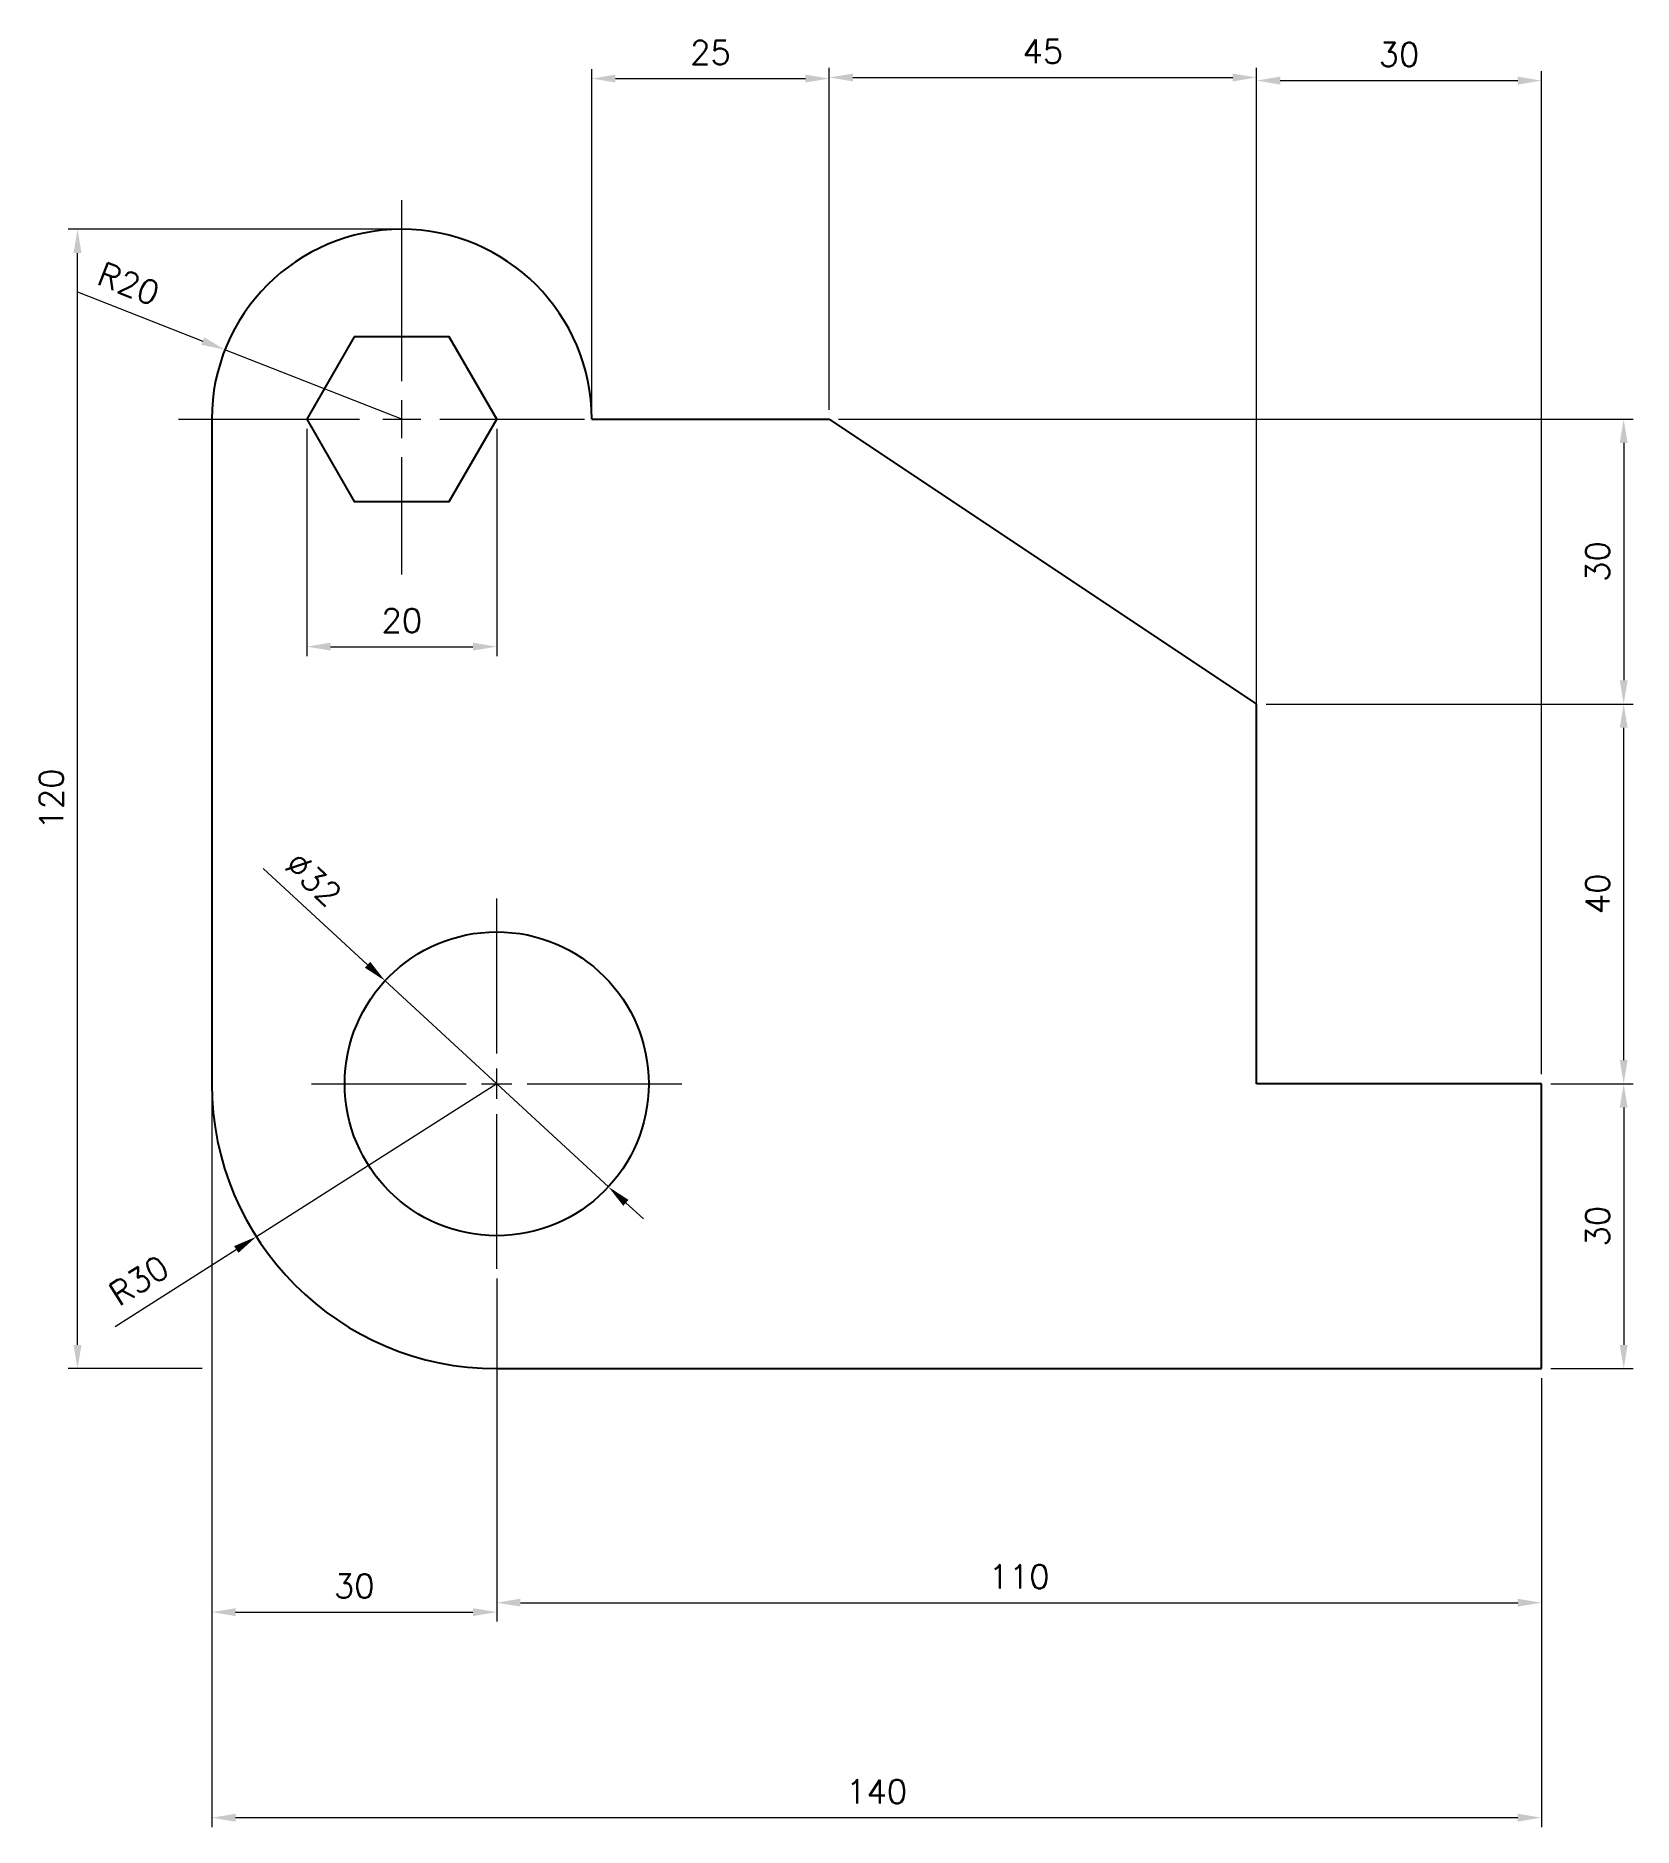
# Model space of a CAD drawing. Header units: millimetres. Extents: x 881 to 5562, y 1910 to 2423.
# Drawn here: x 880.9 to 1049.1, y 1910.4 to 2099.1 of the extents above.
import ezdxf

# ---------------------------------------------------------------- set-up
doc = ezdxf.new("R2010")
doc.units = ezdxf.units.MM
doc.linetypes.add('CENTER', pattern=[50.8, 31.75, -6.35, 6.35, -6.35])
doc.linetypes.add('CENTER2', pattern=[28.575, 19.05, -3.175, 3.175, -3.175])
for name, color, linetype, lineweight in [('CENTRO', 1, 'CENTER', 5), ('CONTORNO 1', 3, 'Continuous', 25), ('COTA', 1, 'Continuous', 13)]:
    doc.layers.add(name, color=color, linetype=linetype, lineweight=lineweight)
doc.styles.add('ROMANS', font='romans.shx')
doc.dimstyles.new('Padrão', dxfattribs={"dimtxt": 2.5, "dimasz": 2.5, "dimexe": 1, "dimexo": 1, "dimgap": 1.5, "dimtad": 1, "dimdsep": 46, "dimtxsty": 'ROMANS', "dimblk1": 'ARCHTICK', "dimblk2": 'OBLIQUE', "dimcen": 2.5, "dimclrd": 1, "dimclre": 1, "dimclrt": 2, "dimadec": 0, "dimazin": 2, "dimtfac": 1, "dimtmove": 0, "dimatfit": 3, "dimfxl": 0, "dimlwd": -1, "dimlwe": -1, "dimarcsym": 0})

# ---------------------------------------------------------------- blocks, each defined once
blk = doc.blocks.new('*U7')
at = {"layer": 'CENTRO', "color": 0, "linetype": 'CENTER2'}
for p, q in [((0, 4), (0, 23.5)), ((-23.5, 0), (-4, 0)), ((4, 0), (19.23, 0)), ((0, -16.35), (0, -4))]:
    blk.add_line(p, q, dxfattribs=at)
at = {"layer": 'CENTRO', "color": 0, "linetype": 'Continuous'}
for p, q in [((0, -2), (0, 2)), ((-2, 0), (2, 0))]:
    blk.add_line(p, q, dxfattribs=at)
blk = doc.blocks.new('*U8')
at = {"layer": 'CENTRO', "color": 0, "linetype": 'CENTER2'}
for p, q in [((0, 3.2), (0, 19.5)), ((-19.5, 0), (-3.2, 0)), ((3.2, 0), (19.5, 0)), ((0, -19.5), (0, -3.2))]:
    blk.add_line(p, q, dxfattribs=at)
at = {"layer": 'CENTRO', "color": 0, "linetype": 'Continuous'}
for p, q in [((-1.6, 0), (1.6, 0)), ((0, -1.6), (0, 1.6))]:
    blk.add_line(p, q, dxfattribs=at)
blk = doc.blocks.new('*D9')
at = {"layer": 'COTA', "color": 1}
for p, q in [((899.43, 1957.71), (899.43, 1910.42)), ((1039.43, 1957.71), (1039.43, 1910.42)), ((901.93, 1911.42), (1036.93, 1911.42))]:
    blk.add_line(p, q, dxfattribs=at)
for points in [[(901.93, 1911.83), (901.93, 1911), (899.43, 1911.42)], [(1036.93, 1911.83), (1036.93, 1911), (1039.43, 1911.42)]]:
    blk.add_solid(points, dxfattribs=at)
at = {"layer": 'Defpoints', "color": 0}
for p in [(899.43, 1958.71), (1039.43, 1958.71), (1039.43, 1911.42)]:
    blk.add_point(p, dxfattribs=at)
at = {"layer": 'COTA', "color": 2, "insert": (969.43, 1914.17), "char_height": 2.5, "attachment_point": 5, "style": 'ROMANS'}
blk.add_mtext('140', dxfattribs=at)
blk = doc.blocks.new('_ArchTick')
at = {"color": 0, "linetype": 'ByBlock', "const_width": 0.15}
blk.add_lwpolyline([(-0.5, -0.5), (0.5, 0.5)], dxfattribs=at)
blk = doc.blocks.new('_Oblique')
at = {"color": 0, "linetype": 'ByBlock', "lineweight": -2}
blk.add_line((-0.5, -0.5), (0.5, 0.5), dxfattribs=at)
blk = doc.blocks.new('*D10')
at = {"layer": 'COTA', "color": 1}
for p, q in [((899.43, 1987.71), (899.43, 1932.07)), ((929.43, 1968.21), (929.43, 1932.07)), ((901.93, 1933.07), (926.93, 1933.07))]:
    blk.add_line(p, q, dxfattribs=at)
for points in [[(901.93, 1933.48), (901.93, 1932.65), (899.43, 1933.07)], [(926.93, 1933.48), (926.93, 1932.65), (929.43, 1933.07)]]:
    blk.add_solid(points, dxfattribs=at)
at = {"layer": 'Defpoints', "color": 0}
for p in [(899.43, 1988.71), (929.43, 1969.21), (929.43, 1933.07)]:
    blk.add_point(p, dxfattribs=at)
at = {"layer": 'COTA', "color": 2, "insert": (914.43, 1935.82), "char_height": 2.5, "attachment_point": 5, "style": 'ROMANS'}
blk.add_mtext('30', dxfattribs=at)
blk = doc.blocks.new('*D11')
at = {"layer": 'COTA', "color": 1}
for p, q in [((929.43, 1968.21), (929.43, 1933.06)), ((1039.43, 1957.71), (1039.43, 1933.06)), ((931.93, 1934.06), (1036.93, 1934.06))]:
    blk.add_line(p, q, dxfattribs=at)
for points in [[(931.93, 1934.48), (931.93, 1933.65), (929.43, 1934.06)], [(1036.93, 1934.48), (1036.93, 1933.65), (1039.43, 1934.06)]]:
    blk.add_solid(points, dxfattribs=at)
at = {"layer": 'Defpoints', "color": 0}
for p in [(929.43, 1969.21), (1039.43, 1958.71), (1039.43, 1934.06)]:
    blk.add_point(p, dxfattribs=at)
at = {"layer": 'COTA', "color": 2, "insert": (984.43, 1936.81), "char_height": 2.5, "attachment_point": 5, "style": 'ROMANS'}
blk.add_mtext('110', dxfattribs=at)
blk = doc.blocks.new('*D12')
at = {"layer": 'COTA', "color": 1}
for p, q in [((918.43, 2078.71), (884.29, 2078.71)), ((885.29, 1961.21), (885.29, 2076.21)), ((898.43, 1958.71), (884.29, 1958.71))]:
    blk.add_line(p, q, dxfattribs=at)
for points in [[(884.87, 2076.21), (885.71, 2076.21), (885.29, 2078.71)], [(884.87, 1961.21), (885.71, 1961.21), (885.29, 1958.71)]]:
    blk.add_solid(points, dxfattribs=at)
at = {"layer": 'Defpoints', "color": 0}
for p in [(885.29, 2078.71), (919.43, 2078.71), (899.43, 1958.71)]:
    blk.add_point(p, dxfattribs=at)
at = {"layer": 'COTA', "color": 2, "insert": (882.54, 2018.71), "char_height": 2.5, "attachment_point": 5, "rotation": 90, "style": 'ROMANS'}
blk.add_mtext('120', dxfattribs=at)
blk = doc.blocks.new('*D13')
at = {"layer": 'COTA', "color": 1}
for p, q in [((929.43, 1988.71), (904.12, 1972.61)), ((889.25, 1963.14), (902.01, 1971.26))]:
    blk.add_line(p, q, dxfattribs=at)
blk.add_solid([(901.78, 1971.62), (902.23, 1970.91), (904.12, 1972.61)], dxfattribs=at)
at = {"layer": 'Defpoints', "color": 0}
for p in [(929.43, 1988.71), (904.12, 1972.61)]:
    blk.add_point(p, dxfattribs=at)
at = {"layer": 'COTA', "color": 2, "insert": (891.75, 1968), "char_height": 2.5, "attachment_point": 5, "rotation": 32.4677, "style": 'ROMANS'}
blk.add_mtext('R30', dxfattribs=at)
blk = doc.blocks.new('*D14')
at = {"layer": 'COTA', "color": 1}
for p, q in [((885.28, 2072.13), (898.49, 2066.94)), ((919.43, 2058.71), (900.81, 2066.03))]:
    blk.add_line(p, q, dxfattribs=at)
blk.add_solid([(898.64, 2067.33), (898.33, 2066.55), (900.81, 2066.03)], dxfattribs=at)
at = {"layer": 'Defpoints', "color": 0}
for p in [(900.81, 2066.03), (919.43, 2058.71)]:
    blk.add_point(p, dxfattribs=at)
at = {"layer": 'COTA', "color": 2, "insert": (890.68, 2072.96), "char_height": 2.5, "attachment_point": 5, "rotation": 338.5477, "style": 'ROMANS'}
blk.add_mtext('R20', dxfattribs=at)
blk = doc.blocks.new('*D15')
at = {"layer": 'COTA', "color": 1}
for p, q in [((904.84, 2011.38), (915.83, 2001.25)), ((941.19, 1977.86), (917.67, 1999.56)), ((943.03, 1976.17), (944.87, 1974.48))]:
    blk.add_line(p, q, dxfattribs=at)
for points in [[(916.11, 2001.56), (915.54, 2000.94), (917.67, 1999.56)], [(943.31, 1976.48), (942.75, 1975.86), (941.19, 1977.86)]]:
    blk.add_solid(points, dxfattribs=at)
at = {"layer": 'Defpoints', "color": 0}
for p in [(917.67, 1999.56), (941.19, 1977.86)]:
    blk.add_point(p, dxfattribs=at)
at = {"layer": 'COTA', "color": 2, "insert": (910.13, 2010.25), "char_height": 2.5, "attachment_point": 5, "rotation": 317.3227, "style": 'ROMANS'}
blk.add_mtext('∅32', dxfattribs=at)
blk = doc.blocks.new('*D16')
at = {"layer": 'COTA', "color": 1}
for p, q in [((909.43, 2057.71), (909.43, 2033.75)), ((929.43, 2057.71), (929.43, 2033.75)), ((911.93, 2034.75), (926.93, 2034.75))]:
    blk.add_line(p, q, dxfattribs=at)
for points in [[(911.93, 2035.17), (911.93, 2034.34), (909.43, 2034.75)], [(926.93, 2035.17), (926.93, 2034.34), (929.43, 2034.75)]]:
    blk.add_solid(points, dxfattribs=at)
at = {"layer": 'Defpoints', "color": 0}
for p in [(909.43, 2058.71), (929.43, 2058.71), (929.43, 2034.75)]:
    blk.add_point(p, dxfattribs=at)
at = {"layer": 'COTA', "color": 2, "insert": (919.43, 2037.5), "char_height": 2.5, "attachment_point": 5, "style": 'ROMANS'}
blk.add_mtext('20', dxfattribs=at)
blk = doc.blocks.new('*D18')
at = {"layer": 'COTA', "color": 1}
for p, q in [((1040.43, 1988.71), (1049.09, 1988.71)), ((1048.09, 1986.21), (1048.09, 1961.21)), ((1040.43, 1958.71), (1049.09, 1958.71))]:
    blk.add_line(p, q, dxfattribs=at)
for points in [[(1047.67, 1986.21), (1048.5, 1986.21), (1048.09, 1988.71)], [(1047.67, 1961.21), (1048.5, 1961.21), (1048.09, 1958.71)]]:
    blk.add_solid(points, dxfattribs=at)
at = {"layer": 'Defpoints', "color": 0}
for p in [(1039.43, 1988.71), (1039.43, 1958.71), (1048.09, 1958.71)]:
    blk.add_point(p, dxfattribs=at)
at = {"layer": 'COTA', "color": 2, "insert": (1045.34, 1973.71), "char_height": 2.5, "attachment_point": 5, "rotation": 90, "style": 'ROMANS'}
blk.add_mtext('30', dxfattribs=at)
blk = doc.blocks.new('*D19')
at = {"layer": 'COTA', "color": 1}
for p, q in [((1010.43, 2028.71), (1049.09, 2028.71)), ((1048.09, 1991.21), (1048.09, 2026.21)), ((1040.43, 1988.71), (1049.09, 1988.71))]:
    blk.add_line(p, q, dxfattribs=at)
for points in [[(1047.67, 2026.21), (1048.5, 2026.21), (1048.09, 2028.71)], [(1047.67, 1991.21), (1048.5, 1991.21), (1048.09, 1988.71)]]:
    blk.add_solid(points, dxfattribs=at)
at = {"layer": 'Defpoints', "color": 0}
for p in [(1009.43, 2028.71), (1048.09, 2028.71), (1039.43, 1988.71)]:
    blk.add_point(p, dxfattribs=at)
at = {"layer": 'COTA', "color": 2, "insert": (1045.34, 2008.71), "char_height": 2.5, "attachment_point": 5, "rotation": 90, "style": 'ROMANS'}
blk.add_mtext('40', dxfattribs=at)
blk = doc.blocks.new('*D20')
at = {"layer": 'COTA', "color": 1}
for p, q in [((965.43, 2058.71), (1049.09, 2058.71)), ((1048.09, 2056.21), (1048.09, 2031.21)), ((1010.43, 2028.71), (1049.09, 2028.71))]:
    blk.add_line(p, q, dxfattribs=at)
for points in [[(1047.67, 2056.21), (1048.5, 2056.21), (1048.09, 2058.71)], [(1047.67, 2031.21), (1048.5, 2031.21), (1048.09, 2028.71)]]:
    blk.add_solid(points, dxfattribs=at)
at = {"layer": 'Defpoints', "color": 0}
for p in [(964.43, 2058.71), (1009.43, 2028.71), (1048.09, 2028.71)]:
    blk.add_point(p, dxfattribs=at)
at = {"layer": 'COTA', "color": 2, "insert": (1045.34, 2043.71), "char_height": 2.5, "attachment_point": 5, "rotation": 90, "style": 'ROMANS'}
blk.add_mtext('30', dxfattribs=at)
blk = doc.blocks.new('*D21')
at = {"layer": 'COTA', "color": 1}
for p, q in [((1009.43, 1989.71), (1009.43, 2095.37)), ((1011.93, 2094.37), (1036.93, 2094.37)), ((1039.43, 1989.71), (1039.43, 2095.37))]:
    blk.add_line(p, q, dxfattribs=at)
for points in [[(1011.93, 2094.79), (1011.93, 2093.95), (1009.43, 2094.37)], [(1036.93, 2094.79), (1036.93, 2093.95), (1039.43, 2094.37)]]:
    blk.add_solid(points, dxfattribs=at)
at = {"layer": 'Defpoints', "color": 0}
for p in [(1039.43, 2094.37), (1009.43, 1988.71), (1039.43, 1988.71)]:
    blk.add_point(p, dxfattribs=at)
at = {"layer": 'COTA', "color": 2, "insert": (1024.43, 2097.12), "char_height": 2.5, "attachment_point": 5, "style": 'ROMANS'}
blk.add_mtext('30', dxfattribs=at)
blk = doc.blocks.new('*D22')
at = {"layer": 'COTA', "color": 1}
for p, q in [((964.43, 2059.71), (964.43, 2095.7)), ((966.93, 2094.7), (1006.93, 2094.7)), ((1009.43, 2029.71), (1009.43, 2095.7))]:
    blk.add_line(p, q, dxfattribs=at)
for points in [[(966.93, 2095.11), (966.93, 2094.28), (964.43, 2094.7)], [(1006.93, 2095.11), (1006.93, 2094.28), (1009.43, 2094.7)]]:
    blk.add_solid(points, dxfattribs=at)
at = {"layer": 'Defpoints', "color": 0}
for p in [(1009.43, 2094.7), (964.43, 2058.71), (1009.43, 2028.71)]:
    blk.add_point(p, dxfattribs=at)
at = {"layer": 'COTA', "color": 2, "insert": (986.93, 2097.45), "char_height": 2.5, "attachment_point": 5, "style": 'ROMANS'}
blk.add_mtext('45', dxfattribs=at)
blk = doc.blocks.new('*D23')
at = {"layer": 'COTA', "color": 1}
for p, q in [((939.43, 2059.71), (939.43, 2095.58)), ((941.93, 2094.58), (961.93, 2094.58)), ((964.43, 2059.71), (964.43, 2095.58))]:
    blk.add_line(p, q, dxfattribs=at)
for points in [[(941.93, 2095), (941.93, 2094.17), (939.43, 2094.58)], [(961.93, 2095), (961.93, 2094.17), (964.43, 2094.58)]]:
    blk.add_solid(points, dxfattribs=at)
at = {"layer": 'Defpoints', "color": 0}
for p in [(964.43, 2094.58), (939.43, 2058.71), (964.43, 2058.71)]:
    blk.add_point(p, dxfattribs=at)
at = {"layer": 'COTA', "color": 2, "insert": (951.93, 2097.33), "char_height": 2.5, "attachment_point": 5, "style": 'ROMANS'}
blk.add_mtext('25', dxfattribs=at)

msp = doc.modelspace()

# ---------------------------------------------------------------- linework, layer by layer
at = {"layer": 'CONTORNO 1'}
for p, q in [((899.428, 2058.711), (899.428, 1988.711)), ((939.428, 2058.711), (964.428, 2058.711)), ((964.428, 2058.711), (1009.428, 2028.711)), ((1009.428, 1988.711), (1009.428, 2028.711)), ((1039.428, 1988.711), (1009.428, 1988.711)), ((1039.428, 1958.711), (1039.428, 1988.711)), ((929.428, 1958.711), (1039.428, 1958.711))]:
    msp.add_line(p, q, dxfattribs=at)
msp.add_lwpolyline([(914.428, 2067.371), (909.428, 2058.711), (914.428, 2050.05), (924.428, 2050.05), (929.428, 2058.711), (924.428, 2067.371)], close=True, dxfattribs=at)
msp.add_circle((929.428, 1988.711), 16, dxfattribs=at)
for centre, radius, start, end in [((919.428, 2058.711), 20, 0, 180), ((929.428, 1988.711), 30, 180, 270)]:
    msp.add_arc(centre, radius, start, end, dxfattribs=at)

# ---------------------------------------------------------------- block references
at = {"layer": 'CENTRO', "linetype": 'CENTER2'}
for name, p in [('*U7', (919.428, 2058.711)), ('*U8', (929.428, 1988.711))]:
    msp.add_blockref(name, p, dxfattribs=at)

# ---------------------------------------------------------------- dimensions: what is measured, and where the dimension line sits
at = {"layer": 'COTA'}
for base, p1, p2, picture, middle in [((964.428, 2094.583), (939.428, 2058.711), (964.428, 2058.711), '*D23', (951.928, 2097.333)), ((1009.428, 2094.695), (964.428, 2058.711), (1009.428, 2028.711), '*D22', (986.928, 2097.445)), ((1039.428, 2094.37), (1009.428, 1988.711), (1039.428, 1988.711), '*D21', (1024.428, 2097.12)), ((929.428, 2034.752), (909.428, 2058.711), (929.428, 2058.711), '*D16', (919.428, 2037.502)), ((929.428, 1933.066), (899.428, 1988.711), (929.428, 1969.211), '*D10', (914.428, 1935.816)), ((1039.428, 1934.064), (929.428, 1969.211), (1039.428, 1958.711), '*D11', (984.428, 1936.814)), ((1039.428, 1911.418), (899.428, 1958.711), (1039.428, 1958.711), '*D9', (969.428, 1914.168))]:
    dim = msp.add_linear_dim(base=base, p1=p1, p2=p2, dimstyle='Padrão', dxfattribs=at)
    dim.commit()
    dim.dimension.update_dxf_attribs({"geometry": picture, "text_midpoint": middle})
dim = msp.add_linear_dim(base=(885.292, 2078.711), p1=(899.428, 1958.711), p2=(919.428, 2078.711), angle=90, dimstyle='Padrão', dxfattribs=at)
dim.commit()
dim.dimension.update_dxf_attribs({"geometry": '*D12', "text_midpoint": (885.292, 2018.711), "dimtype": 160})
for center, mpoint, picture, middle in [((919.428, 2058.711), (900.813, 2066.025), '*D14', (889.671, 2070.404)), ((929.428, 1988.711), (904.117, 1972.606), '*D13', (893.225, 1965.675))]:
    dim = msp.add_radius_dim(center=center, mpoint=mpoint, dimstyle='Padrão', dxfattribs=at)
    dim.commit()
    dim.dimension.update_dxf_attribs({"geometry": picture, "text_midpoint": middle, "dimtype": 164})
for base, p1, p2, picture, middle in [((1048.085, 2028.711), (964.428, 2058.711), (1009.428, 2028.711), '*D20', (1045.335, 2043.711)), ((1048.085, 2028.711), (1039.428, 1988.711), (1009.428, 2028.711), '*D19', (1045.335, 2008.711)), ((1048.085, 1958.711), (1039.428, 1988.711), (1039.428, 1958.711), '*D18', (1045.335, 1973.711))]:
    dim = msp.add_linear_dim(base=base, p1=p1, p2=p2, angle=90, dimstyle='Padrão', dxfattribs=at)
    dim.commit()
    dim.dimension.update_dxf_attribs({"geometry": picture, "text_midpoint": middle})
dim = msp.add_diameter_dim_2p(p1=(941.191, 1977.865), p2=(917.665, 1999.557), dimstyle='Padrão', dxfattribs=at)
dim.commit()
dim.dimension.update_dxf_attribs({"geometry": '*D15', "text_midpoint": (908.264, 2008.225), "dimtype": 163})

doc.saveas('drawing.dxf')
